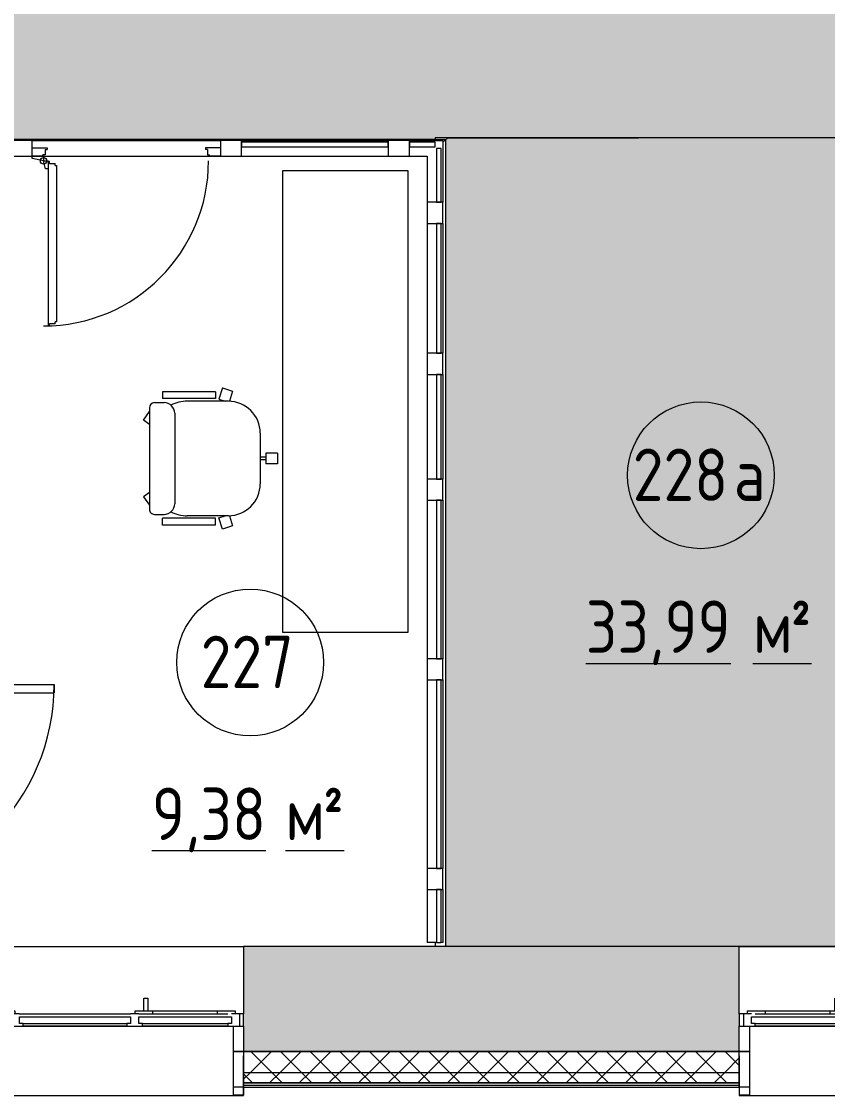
# Model space of a CAD drawing. Header units: millimetres. Extents: x -515342 to 330399, y -224905 to 507333.
# Drawn here: x -303431 to -299586, y 125634 to 130757 of the extents above; entities that cross this region are included whole.
import ezdxf

# ---------------------------------------------------------------- set-up
doc = ezdxf.new("R2010")
doc.units = ezdxf.units.MM
doc.linetypes.add('ASVP_Невидимые', pattern=[5, 3, -2])
doc.linetypes.add('ASVP_Штриховая_ш3 п1_5', pattern=[4.5, 3, -1.5])
doc.layers.get('0').update_dxf_attribs({"lineweight": 0})
for name, color, linetype, lineweight in [('_ Окна', 7, 'Continuous', 0), ('Витраж', 7, 'Continuous', 0), ('Двери', 7, 'Continuous', 0), ('Линии разделители', 7, 'ASVP_Штриховая_ш3 п1_5', 0), ('Марки помещений', 7, 'Continuous', 0), ('Мебель', 7, 'Continuous', 0), ('Окна', 7, 'Continuous', 0), ('Панели витража', 7, 'Continuous', 0), ('Перекрытие', 7, 'Continuous', 0), ('Стены внутренние', 7, 'Continuous', 0), ('Стены наружные', 7, 'Continuous', 0), ('Стены несущие', 7, 'Continuous', 0), ('Стены отделка', 7, 'Continuous', 0), ('Стены штриховка', 7, 'Continuous', 0), ('экспертиза условные обозначения', 1, 'Continuous', 0)]:
    doc.layers.add(name, color=color, linetype=linetype, lineweight=lineweight)
doc.styles.add('GOST Common_1', font='', dxfattribs={"width": 0.9, "height": 250})
doc.styles.add('GOST Common_2', font='', dxfattribs={"width": 0.9, "height": 250})
doc.styles.get('GOST Common_1').set_extended_font_data('GOST Common')
doc.styles.get('GOST Common_2').set_extended_font_data('GOST Common')
pattern_1 = [(45, (0, 0), (-70.71068, 70.71068), []), (135, (0, 0), (-70.71068, -70.71068), [])]

# ---------------------------------------------------------------- blocks, each defined once
blk = doc.blocks.new('Окно_ПВХ_3Створки_1Фрамуга-верх - АР_Окно_ОП_1820_h_х2370_3ст2фр-в-9695517-О_АР_П_2__3_400_План 2 этажа')
at = {"layer": '_ Окна'}
for p, q in [((-1129, 130), (-1205, 130)), ((-1205, 130), (-1205, 70)), ((-1185, 70), (-1185, 130)), ((-1147, 84), (-1147, 116)), ((-1147, 116), (-1129, 116)), ((-1129, 116), (-1129, 130)), ((-723, 116), (-1129, 116)), ((-647, 130), (-723, 130)), ((-723, 130), (-723, 116)), ((-723, 116), (-705, 116)), ((-705, 116), (-705, 84)), ((-665, 84), (-665, 116)), ((-665, 116), (-647, 116)), ((-647, 116), (-647, 130)), ((647, 116), (-647, 116)), ((723, 130), (647, 130)), ((647, 130), (647, 116)), ((647, 116), (665, 116)), ((665, 116), (665, 84)), ((705, 84), (705, 116)), ((705, 116), (723, 116)), ((723, 116), (723, 130)), ((1129, 116), (723, 116)), ((1129, 130), (1129, 116)), ((1205, 130), (1129, 130)), ((1129, 116), (1147, 116)), ((1147, 116), (1147, 84)), ((1185, 70), (1185, 130)), ((1205, 70), (1205, 130)), ((-1205, 70), (-1147, 70)), ((-1165, 56), (-1165, 70)), ((-1080, 56), (-1165, 56)), ((-705, 84), (-1147, 84)), ((-1080, 70), (-1080, 56)), ((-772, 70), (-772, 56)), ((-687, 56), (-772, 56)), ((-705, 70), (-665, 70)), ((-687, 70), (-687, 56)), ((665, 84), (-665, 84)), ((665, 70), (705, 70)), ((687, 56), (687, 70)), ((772, 56), (687, 56)), ((1147, 84), (705, 84)), ((772, 70), (772, 56)), ((1080, 70), (1080, 56)), ((1165, 56), (1080, 56)), ((1147, 70), (1205, 70)), ((1165, 70), (1165, 56))]:
    blk.add_line(p, q, dxfattribs=at)
at = {"layer": 'Окна'}
for p, q in [((-1129, 130), (-723, 130)), ((-647, 130), (647, 130)), ((723, 130), (1129, 130)), ((-705, 70), (-1129, 70)), ((-772, 56), (-1080, 56)), ((-748.5, -4), (-748.5, 56)), ((-728.5, 56), (-728.5, -4)), ((665, 70), (-665, 70)), ((1129, 70), (705, 70)), ((728.5, -4), (728.5, 56)), ((748.5, 56), (748.5, -4)), ((1080, 56), (772, 56)), ((-728.5, -4), (-748.5, -4)), ((748.5, -4), (728.5, -4))]:
    blk.add_line(p, q, dxfattribs=at)
blk = doc.blocks.new('Окно_ПВХ_3Створки_1Фрамуга-верх - АР_Окно_ОП_1820_h_х1570_3ст2фр-в-9695280-О_АР_П_2__3_400_План 2 этажа')
at = {"layer": '_ Окна'}
for p, q in [((-729, 130), (-805, 130)), ((-805, 130), (-805, 70)), ((-785, 70), (-785, 130)), ((-747, 84), (-747, 116)), ((-747, 116), (-729, 116)), ((-729, 116), (-729, 130)), ((-323, 116), (-729, 116)), ((-247, 130), (-323, 130)), ((-323, 130), (-323, 116)), ((-323, 116), (-305, 116)), ((-305, 116), (-305, 84)), ((-265, 84), (-265, 116)), ((-265, 116), (-247, 116)), ((-247, 116), (-247, 130)), ((247, 116), (-247, 116)), ((323, 130), (247, 130)), ((247, 130), (247, 116)), ((247, 116), (265, 116)), ((265, 116), (265, 84)), ((305, 84), (305, 116)), ((305, 116), (323, 116)), ((323, 116), (323, 130)), ((729, 116), (323, 116)), ((729, 130), (729, 116)), ((805, 130), (729, 130)), ((729, 116), (747, 116)), ((747, 116), (747, 84)), ((785, 70), (785, 130)), ((805, 70), (805, 130)), ((-805, 70), (-747, 70)), ((-765, 56), (-765, 70)), ((-680, 56), (-765, 56)), ((-305, 84), (-747, 84)), ((-680, 70), (-680, 56)), ((-372, 70), (-372, 56)), ((-287, 56), (-372, 56)), ((-305, 70), (-265, 70)), ((-287, 70), (-287, 56)), ((265, 84), (-265, 84)), ((265, 70), (305, 70)), ((287, 56), (287, 70)), ((372, 56), (287, 56)), ((747, 84), (305, 84)), ((372, 70), (372, 56)), ((680, 70), (680, 56)), ((765, 56), (680, 56)), ((747, 70), (805, 70)), ((765, 70), (765, 56))]:
    blk.add_line(p, q, dxfattribs=at)
at = {"layer": 'Окна'}
for p, q in [((-729, 130), (-323, 130)), ((-247, 130), (247, 130)), ((323, 130), (729, 130)), ((-305, 70), (-729, 70)), ((-372, 56), (-680, 56)), ((-348.5, -4), (-348.5, 56)), ((-328.5, 56), (-328.5, -4)), ((265, 70), (-265, 70)), ((729, 70), (305, 70)), ((328.5, -4), (328.5, 56)), ((348.5, 56), (348.5, -4)), ((680, 56), (372, 56)), ((-328.5, -4), (-348.5, -4)), ((348.5, -4), (328.5, -4))]:
    blk.add_line(p, q, dxfattribs=at)
blk = doc.blocks.new('Прямоугольный импост - АР_Откос_Металлический_50х330 Белый Левый-V23-О_АР_П_2__3_400_План 2 этажа')
at = {"layer": 'Витраж'}
for p, q in [((79974.6, 2594.9), (77664.6, 2594.9)), ((77664.6, 2264.9), (79974.6, 2264.9))]:
    blk.add_line(p, q, dxfattribs=at)
blk = doc.blocks.new('Прямоугольный импост - АР_Откос_Металлический_50х330 Белый Правый-9899489-О_АР_П_2__3_400_План 2 этажа')
at = {"layer": 'Витраж', "lineweight": 18}
for p, q in [((-50, -40), (-50, 290)), ((-50, 290), (-49, 290)), ((-49, 290), (-49, -39)), ((-1, -39), (-1, 150)), ((-1, 150), (0, 150)), ((0, 150), (0, -40)), ((0, -40), (-50, -40)), ((-49, -39), (-1, -39))]:
    blk.add_line(p, q, dxfattribs=at)
blk = doc.blocks.new('Прямоугольный импост - АР_Откос_Металлический_50х330 Белый Левый-9898756-О_АР_П_2__3_400_План 2 этажа')
at = {"layer": 'Витраж'}
for p, q in [((34436.9, 2577.5), (32926.9, 2577.5)), ((32926.9, 2247.5), (34436.9, 2247.5))]:
    blk.add_line(p, q, dxfattribs=at)
blk = doc.blocks.new('Прямоугольный импост - АР_Откос_Металлический_50х330 Белый Левый-9898757-О_АР_П_2__3_400_План 2 этажа')
at = {"layer": 'Витраж', "lineweight": 18}
for p, q in [((-50, 290), (-50, -40)), ((-49, 290), (-50, 290)), ((-49, -39), (-49, 290)), ((0, 150), (-1, 150)), ((-1, 150), (-1, -39)), ((0, -40), (0, 150)), ((-50, -40), (0, -40)), ((-1, -39), (-49, -39))]:
    blk.add_line(p, q, dxfattribs=at)
blk = doc.blocks.new('СД_Люблино_Фасады_rvt-1-О_АР_П_2__3_400_План 2 этажа')
at = {"layer": 'Стены внутренние'}
h = blk.add_hatch(dxfattribs=at)
h.set_pattern_fill('FP_1', color=256, style=0, pattern_type=2)
h.set_pattern_definition([(45, (0, 0), (-224.5064, 224.5064), []), (45, (224.5, 0), (-224.5064, 224.5064), [396.875, -79.375, 3.353, -76.022])])
h.paths.add_polyline_path([(85199, 2475), (85325, 2475), (85325, 2975), (84034.6, 2975), (84034.6, 2475), (84326.5, 2475)])
h.paths.add_polyline_path([(82424.6, 2475), (82424.6, 2975), (80024.6, 2975), (80024.6, 2475), (82145.5, 2475)])
h.paths.add_polyline_path([(77347.1, 2475), (77614.6, 2475), (77614.6, 2975), (76428.8, 2975), (76428.8, 2475), (76474.7, 2475)])
h.paths.add_polyline_path([(73857.5, 2475), (74018.8, 2475), (74018.8, 2975), (71654.3, 2975), (71654.3, 2475), (72112.6, 2475)])
h.paths.add_polyline_path([(69495.3, 2475), (70044.3, 2475), (70044.3, 2975), (68833.2, 2975), (68833.2, 2475)])
h.paths.add_polyline_path([(67223.2, 2475), (67223.2, 2975), (66055, 2975), (66055, 2475), (66878.1, 2475)])
h.paths.add_polyline_path([(64260.8, 2475), (64445, 2475), (64445, 2975), (63279.5, 2975), (63279.5, 2475), (63388.4, 2475)])
h.paths.add_polyline_path([(61643.5, 2475), (61669.5, 2475), (61669.5, 2975), (59270, 2975), (59270, 2475), (61207.3, 2475)])
h.paths.add_polyline_path([(56409, 2475), (56860, 2475), (56860, 2975), (55705, 2975), (55705, 2475)])
h.paths.add_polyline_path([(53295, 2475), (53295, 2975), (52107.5, 2975), (52107.5, 2475), (52919.3, 2475)])
h.paths.add_polyline_path([(49429.6, 2475), (49697.5, 2475), (49697.5, 2975), (48505, 2975), (48505, 2475), (48557.2, 2475)])
h.paths.add_polyline_path([(46095, 2475), (46095, 2975), (44880, 2975), (44880, 2475), (45939.9, 2475)])
h.paths.add_polyline_path([(42450.2, 2475), (42470, 2475), (42470, 2975), (40100.1, 2975), (40100.1, 2475), (41577.8, 2475)])
h.paths.add_polyline_path([(38490.1, 2475), (38490.1, 2975), (37284.2, 2975), (37284.2, 2475), (38088.1, 2475)])
h.paths.add_polyline_path([(35470.8, 2475), (35674.2, 2475), (35674.2, 2975), (34486.9, 2975), (34486.9, 2475), (34598.4, 2475)])
h.paths.add_polyline_path([(32876.9, 2475), (32876.9, 2975), (31722.6, 2975), (31722.6, 2475), (32853.5, 2475)])
h.paths.add_polyline_path([(30112.6, 2475), (30112.6, 2975), (27685.9, 2975), (27685.9, 2475), (29615.4, 2475)])
h.paths.add_polyline_path([(25275.9, 2475), (25275.9, 2975), (24073.4, 2975), (24073.4, 2475), (25001.7, 2475)])
h.paths.add_polyline_path([(21663.4, 2475), (21663.4, 2975), (19290.9, 2975), (19290.9, 2475), (21512, 2475)])
h.paths.add_polyline_path([(17680.9, 2475), (17680.9, 2975), (16335, 2975), (16335, 2475), (17183.8, 2475)])
at = {"layer": 'Стены наружные'}
h = blk.add_hatch(dxfattribs=at)
h.set_pattern_fill('FP_4', color=256, style=0, pattern_type=2)
h.set_pattern_definition(pattern_1)
h.paths.add_polyline_path([(77614.6, 2374.9), (77614.6, 2474.9), (76428.8, 2474.9), (76428.8, 2374.9), (77347.1, 2374.9)])
h.paths.add_polyline_path([(74018.8, 2374.9), (74018.8, 2474.9), (71654.3, 2474.9), (71654.3, 2374.9), (73857.5, 2374.9)])
h.paths.add_polyline_path([(69495.3, 2374.9), (70044.3, 2374.9), (70044.3, 2474.9), (68783.2, 2474.9), (68783.2, 2374.9)])
h.paths.add_polyline_path([(67273.2, 2374.9), (67273.2, 2474.9), (66055, 2474.9), (66055, 2374.9), (66878.1, 2374.9)])
h.paths.add_polyline_path([(64260.8, 2374.9), (64445, 2374.9), (64445, 2474.9), (63279.5, 2474.9), (63279.5, 2374.9), (63388.4, 2374.9)])
h.paths.add_polyline_path([(61669.5, 2374.9), (61669.5, 2474.9), (60240, 2474.9), (60240, 2374.9), (61643.5, 2374.9)])
h = blk.add_hatch(dxfattribs=at)
h.set_pattern_fill('FP_4', color=256, style=0, pattern_type=2)
h.set_pattern_definition(pattern_1)
h.paths.add_polyline_path([(77347.1, 2324.9), (77614.6, 2324.9), (77614.6, 2374.9), (76428.8, 2374.9), (76428.8, 2324.9), (76474.7, 2324.9)])
h.paths.add_polyline_path([(74018.8, 2324.9), (74018.8, 2374.9), (71654.3, 2374.9), (71654.3, 2324.9), (73857.5, 2324.9)])
h.paths.add_polyline_path([(69495.3, 2324.9), (70044.3, 2324.9), (70044.3, 2374.9), (68783.2, 2374.9), (68783.2, 2324.9)])
h.paths.add_polyline_path([(67273.2, 2324.9), (67273.2, 2374.9), (66055, 2374.9), (66055, 2324.9), (66878.1, 2324.9)])
h.paths.add_polyline_path([(64260.8, 2324.9), (64445, 2324.9), (64445, 2374.9), (63279.5, 2374.9), (63279.5, 2324.9), (63388.4, 2324.9)])
h.paths.add_polyline_path([(61643.5, 2324.9), (61669.5, 2324.9), (61669.5, 2374.9), (60240, 2374.9), (60240, 2324.9), (61207.3, 2324.9)])
at = {"layer": 'Стены внутренние'}
for p, q in [((70044.3, 2975), (71654.3, 2975)), ((74018.8, 2975), (76428.8, 2975)), ((71654.3, 2475), (71605.3, 2475)), ((74067.8, 2475), (74018.8, 2475)), ((71653.5, 2304.9), (71605.1, 2304.9)), ((74067.9, 2304.9), (74019.6, 2304.9))]:
    blk.add_line(p, q, dxfattribs=at)
at = {"layer": 'Стены наружные'}
for p, q in [((71605.3, 2474.9), (71654.3, 2474.9)), ((74018.8, 2474.9), (74067.8, 2474.9))]:
    blk.add_line(p, q, dxfattribs=at)
at = {"layer": 'Стены несущие'}
for p, q in [((74018.8, 2975), (71654.3, 2975)), ((71654.3, 2975), (71654.3, 2655)), ((74018.8, 2655), (74018.8, 2975)), ((71654.3, 2595), (71654.3, 2475)), ((74018.8, 2475), (74018.8, 2595)), ((71654.3, 2475), (74018.8, 2475))]:
    blk.add_line(p, q, dxfattribs=at)
at = {"layer": 'Стены отделка', "lineweight": 9}
for p, q in [((74018.8, 2474.9), (71654.3, 2474.9)), ((71654.3, 2474.9), (71654.3, 2374.9)), ((74018.8, 2374.9), (74018.8, 2474.9)), ((71654.3, 2374.9), (71654.3, 2324.9)), ((74018.8, 2324.9), (74018.8, 2374.9)), ((71654.3, 2324.9), (71654.3, 2314.9)), ((71654.3, 2314.9), (71654.3, 2304.9)), ((74018.8, 2314.9), (74018.8, 2324.9)), ((74018.8, 2304.9), (74018.8, 2314.9)), ((71654.3, 2304.9), (74018.8, 2304.9))]:
    blk.add_line(p, q, dxfattribs=at)
at = {"layer": 'Стены штриховка'}
for p, q in [((71654.3, 2374.9), (74018.8, 2374.9)), ((71654.3, 2324.9), (74018.8, 2324.9)), ((74018.8, 2324.9), (71654.3, 2324.9)), ((71654.3, 2314.9), (74018.8, 2314.9))]:
    blk.add_line(p, q, dxfattribs=at)
at = {"layer": 'Витраж', "lineweight": 9}
for name, p in [('Прямоугольный импост - АР_Откос_Металлический_50х330 Белый Левый-9898756-О_АР_П_2__3_400_План 2 этажа', (37167.3, 17.4)), ('Прямоугольный импост - АР_Откос_Металлический_50х330 Белый Левый-9898757-О_АР_П_2__3_400_План 2 этажа', (71654.3, 2304.9)), ('Прямоугольный импост - АР_Откос_Металлический_50х330 Белый Левый-V23-О_АР_П_2__3_400_План 2 этажа', (-3595.8, 0))]:
    blk.add_blockref(name, p, dxfattribs=at)
at = {"layer": 'Витраж', "lineweight": 9, "extrusion": (0, 0, -1)}
blk.add_blockref('Прямоугольный импост - АР_Откос_Металлический_50х330 Белый Правый-9899489-О_АР_П_2__3_400_План 2 этажа', (-74018.8, 2304.9), dxfattribs=at)
at = {"layer": 'Окна', "lineweight": 9, "rotation": 180}
for name, p in [('Окно_ПВХ_3Створки_1Фрамуга-верх - АР_Окно_ОП_1820_h_х1570_3ст2фр-в-9695280-О_АР_П_2__3_400_План 2 этажа', (70849.3, 2725)), ('Окно_ПВХ_3Створки_1Фрамуга-верх - АР_Окно_ОП_1820_h_х2370_3ст2фр-в-9695517-О_АР_П_2__3_400_План 2 этажа', (75223.8, 2725))]:
    blk.add_blockref(name, p, dxfattribs=at)
blk = doc.blocks.new('Дверь_Деревянная_1 полотно - АР_Дверь_Межкомнатная_1000х2000h_полотно__Г_Пр-9571013-О_АР_П_2__3_400_План 2 этажа')
at = {"layer": 'Двери', "lineweight": 18}
for p, q in [((-500, 95), (-500, 1095)), ((-500, 1095), (-460, 1095)), ((-460, 95), (-460, 1095)), ((-530, 95), (-500, 95)), ((-530, 95), (-530, 25)), ((-500, 55), (-500, 95)), ((-460, 95), (-500, 95)), ((-500, 55), (-490, 55)), ((-490, 25), (-490, 55)), ((500, 55), (490, 55)), ((490, 25), (490, 55)), ((530, 95), (500, 95)), ((500, 55), (500, 95)), ((530, 95), (530, 25)), ((-530, 25), (-490, 25)), ((530, 25), (490, 25))]:
    blk.add_line(p, q, dxfattribs=at)
at = {"layer": 'Двери', "linetype": 'ASVP_Невидимые', "lineweight": 18}
for p, q in [((-550, 95), (-550, 75)), ((-530, 95), (-550, 95)), ((530, 95), (550, 95)), ((550, 95), (550, 75)), ((-550, 25), (-530, 25)), ((550, 25), (530, 25))]:
    blk.add_line(p, q, dxfattribs=at)
at = {"layer": 'Двери', "lineweight": 18}
blk.add_arc((-500, 95), 1000, 0, 90, dxfattribs=at)
blk = doc.blocks.new('Панели_Витраж ТПТ75_Заполнение - АР_ПанельВитража_ТПТ75_Стекло многослойное огнестойкое_22мм-9729310-О_АР_П_2__3_400_План 2 этажа')
at = {"layer": 'Панели витража', "lineweight": 18}
for p, q in [((61.368, -7.5), (-61.368, -7.5)), ((-61.368, -7.5), (-61.368, -29.5)), ((-61.368, -29.5), (61.368, -29.5)), ((61.368, -29.5), (61.368, -7.5))]:
    blk.add_line(p, q, dxfattribs=at)
blk = doc.blocks.new('Панели_Витраж ТПТ75_Заполнение - АР_ПанельВитража_ТПТ75_Стекло многослойное огнестойкое_22мм-9406631-О_АР_П_2__3_400_План 2 этажа')
at = {"layer": 'Панели витража', "lineweight": 18}
for p, q in [((126.2, -7.5), (-126.2, -7.5)), ((-126.2, -7.5), (-126.2, -29.5)), ((-126.2, -29.5), (126.2, -29.5)), ((126.2, -29.5), (126.2, -7.5))]:
    blk.add_line(p, q, dxfattribs=at)
blk = doc.blocks.new('Прямоугольный импост - АР_Импост_ТПТ75_101х75-10417266-О_АР_П_2__3_400_План 2 этажа')
at = {"layer": 'Витраж'}
for p, q in [((72444.8, 6820), (72605, 6820)), ((72444.8, 6745), (72530, 6745))]:
    blk.add_line(p, q, dxfattribs=at)
blk = doc.blocks.new('Прямоугольный импост - АР_Импост_ТПТ75_101х75-9406630-О_АР_П_2__3_400_План 2 этажа')
at = {"layer": 'Витраж'}
for p, q in [((72530, 3247.4), (72530, 2994.9)), ((72605, 3247.4), (72605, 2994.9)), ((72575, 2994.9), (72530, 2994.9)), ((72605, 2994.9), (72597, 2994.9))]:
    blk.add_line(p, q, dxfattribs=at)
blk = doc.blocks.new('Прямоугольный импост - АР_Импост_ТПТ75_101х75-9383812-О_АР_П_2__3_400_План 2 этажа')
at = {"layer": 'Витраж', "lineweight": 18}
for p, q in [((-50.5, 37.5), (50.5, 37.5)), ((-50.5, -37.5), (-50.5, 37.5)), ((50.5, 37.5), (50.5, -37.5)), ((50.5, -37.5), (-50.5, -37.5))]:
    blk.add_line(p, q, dxfattribs=at)
blk = doc.blocks.new('ПанелиВитражаМП500_Дверь_Алюминиевая_1 полотно - АР_Дверь_МП-500_Средник_РучкаПрямая_Пр-9383815-О_АР_П_2__3_400_План 2 этажа')
at = {"layer": 'Двери', "lineweight": 18}
for p, q in [((-449.5, 2.5), (-377.5, 2.5)), ((-377.5, 2.5), (-377.5, -4.5)), ((377.5, 2.5), (377.5, -4.5)), ((449.5, 2.5), (377.5, 2.5)), ((-395, -37.5), (-449.5, -37.5)), ((-449.5, -47.5), (-449.5, -37.5)), ((-449.5, -37.5), (-397.5, -37.5)), ((-395, -59.5), (-449.5, -47.5)), ((-387.5, -30.5), (-397.5, -30.5)), ((-397.5, -37.5), (-397.5, -30.5)), ((-395, -37.5), (-395, -59.5)), ((-387.5, -4.5), (-387.5, -30.5)), ((-387.5, -4.5), (-377.5, -4.5)), ((387.5, -4.5), (377.5, -4.5)), ((387.5, -4.5), (387.5, -30.5)), ((387.5, -30.5), (397.5, -30.5)), ((397.5, -37.5), (397.5, -30.5)), ((449.5, -37.5), (397.5, -37.5)), ((-385, -97), (-395, -59.5)), ((-395, -59.5), (-373, -59.5)), ((-373, -97), (-385, -97)), ((-373, -59.5), (-373, -62)), ((-373, -62), (-373, -847)), ((-366, -62), (-373, -62)), ((-366, -72), (-366, -62)), ((-366, -72), (-340, -72)), ((-340, -82), (-340, -72)), ((-340, -82), (-333, -82)), ((-333, -82), (-333, -827)), ((-373, -847), (-366, -847)), ((-366, -847), (-366, -837)), ((-340, -837), (-366, -837)), ((-340, -837), (-340, -827)), ((-333, -827), (-340, -827))]:
    blk.add_line(p, q, dxfattribs=at)
blk.add_circle((-395, -59.5), 15, dxfattribs=at)
blk.add_arc((-395, -59.5), 787.5, 270, 360, dxfattribs=at)
blk = doc.blocks.new('Прямоугольный импост - АР_Импост_ТПТ75_101х75-9336405-О_АР_П_2__3_400_План 2 этажа')
at = {"layer": 'Витраж'}
for p, q in [((70644.8, 6820), (71543.8, 6820)), ((70644.8, 6745), (71543.8, 6745))]:
    blk.add_line(p, q, dxfattribs=at)
blk = doc.blocks.new('Панели_Витраж ТПТ75_Заполнение - АР_ПанельВитража_ТПТ75_Стекло многослойное огнестойкое_22мм-9383840-О_АР_П_2__3_400_План 2 этажа')
at = {"layer": 'Панели витража', "lineweight": 18}
for p, q in [((349.5, -7.5), (-349.5, -7.5)), ((-349.5, -7.5), (-349.5, -29.5)), ((-349.5, -29.5), (349.5, -29.5)), ((349.5, -29.5), (349.5, -7.5))]:
    blk.add_line(p, q, dxfattribs=at)
blk = doc.blocks.new('Прямоугольный импост - АР_Импост_ТПТ75_101х75-9336338-О_АР_П_2__3_400_План 2 этажа')
at = {"layer": 'Витраж'}
for p, q in [((71644.8, 6820), (72343.8, 6820)), ((71644.8, 6745), (72343.8, 6745))]:
    blk.add_line(p, q, dxfattribs=at)
blk = doc.blocks.new('Панели_Витраж ТПТ75_Заполнение - АР_ПанельВитража_ТПТ75_Стекло многослойное огнестойкое_22мм-10417268-О_АР_П_2__3_400_План 2 этажа')
at = {"layer": 'Панели витража', "lineweight": 18}
for p, q in [((128.5, -7.5), (-128.5, -7.5)), ((-128.5, -7.5), (-128.5, -29.5)), ((-128.5, -29.5), (128.5, -29.5)), ((128.5, -29.5), (128.5, -7.5))]:
    blk.add_line(p, q, dxfattribs=at)
blk = doc.blocks.new('Прямоугольный импост - АР_Импост_ТПТ75_101х75-10417267-О_АР_П_2__3_400_План 2 этажа')
at = {"layer": 'Витраж'}
for p, q in [((72605, 6820), (72605, 6525.4)), ((72530, 6745), (72530, 6525.4))]:
    blk.add_line(p, q, dxfattribs=at)
blk = doc.blocks.new('Прямоугольный импост - АР_Импост_ТПТ75_101х75-9336356-О_АР_П_2__3_400_План 2 этажа')
at = {"layer": 'Витраж', "lineweight": 18}
for p, q in [((-50.5, 37.5), (50.5, 37.5)), ((-50.5, -37.5), (-50.5, 37.5)), ((50.5, 37.5), (50.5, -37.5)), ((50.5, -37.5), (-50.5, -37.5))]:
    blk.add_line(p, q, dxfattribs=at)
blk = doc.blocks.new('Панели_Витраж ТПТ75_Заполнение - АР_ПанельВитража_ТПТ75_Стекло многослойное огнестойкое_22мм-9336368-О_АР_П_2__3_400_План 2 этажа')
at = {"layer": 'Панели витража', "lineweight": 18}
for p, q in [((309.5, -7.5), (-309.5, -7.5)), ((-309.5, -7.5), (-309.5, -29.5)), ((-309.5, -29.5), (309.5, -29.5)), ((309.5, -29.5), (309.5, -7.5))]:
    blk.add_line(p, q, dxfattribs=at)
blk = doc.blocks.new('Прямоугольный импост - АР_Импост_ТПТ75_101х75-9336366-О_АР_П_2__3_400_План 2 этажа')
at = {"layer": 'Витраж'}
for p, q in [((72530, 6424.4), (72530, 5805.4)), ((72605, 6424.4), (72605, 5805.4))]:
    blk.add_line(p, q, dxfattribs=at)
blk = doc.blocks.new('Панели_Витраж ТПТ75_Заполнение - АР_ПанельВитража_ТПТ75_Стекло многослойное огнестойкое_22мм-9336376-О_АР_П_2__3_400_План 2 этажа')
at = {"layer": 'Панели витража', "lineweight": 18}
for p, q in [((249.5, -7.5), (-249.5, -7.5)), ((-249.5, -7.5), (-249.5, -29.5)), ((-249.5, -29.5), (249.5, -29.5)), ((249.5, -29.5), (249.5, -7.5))]:
    blk.add_line(p, q, dxfattribs=at)
blk = doc.blocks.new('Прямоугольный импост - АР_Импост_ТПТ75_101х75-9336374-О_АР_П_2__3_400_План 2 этажа')
at = {"layer": 'Витраж'}
for p, q in [((72530, 5704.4), (72530, 5205.4)), ((72605, 5704.4), (72605, 5205.4))]:
    blk.add_line(p, q, dxfattribs=at)
blk = doc.blocks.new('Панели_Витраж ТПТ75_Заполнение - АР_ПанельВитража_ТПТ75_Стекло многослойное огнестойкое_22мм-9336406-О_АР_П_2__3_400_План 2 этажа')
at = {"layer": 'Панели витража', "lineweight": 18}
for p, q in [((378, -7.5), (-378, -7.5)), ((-378, -7.5), (-378, -29.5)), ((-378, -29.5), (378, -29.5)), ((378, -29.5), (378, -7.5))]:
    blk.add_line(p, q, dxfattribs=at)
blk = doc.blocks.new('Прямоугольный импост - АР_Импост_ТПТ75_101х75-9336404-О_АР_П_2__3_400_План 2 этажа')
at = {"layer": 'Витраж'}
for p, q in [((72530, 5104.4), (72530, 4348.4)), ((72605, 5104.4), (72605, 4348.4))]:
    blk.add_line(p, q, dxfattribs=at)
blk = doc.blocks.new('Панели_Витраж ТПТ75_Заполнение - АР_ПанельВитража_ТПТ75_Стекло многослойное огнестойкое_22мм-9570699-О_АР_П_2__3_400_План 2 этажа')
at = {"layer": 'Панели витража', "lineweight": 18}
for p, q in [((449.5, -7.5), (-449.5, -7.5)), ((-449.5, -7.5), (-449.5, -29.5)), ((-449.5, -29.5), (449.5, -29.5)), ((449.5, -29.5), (449.5, -7.5))]:
    blk.add_line(p, q, dxfattribs=at)
blk = doc.blocks.new('Стол-Прямоугольный - 2200х600 мм-9227830-О_АР_П_2__3_400_План 2 этажа')
at = {"layer": 'Мебель'}
for p, q in [((1100, 300), (-1100, 300)), ((-1100, 300), (-1100, -300)), ((1100, -300), (1100, 300)), ((-1100, -300), (1100, -300))]:
    blk.add_line(p, q, dxfattribs=at)
blk = doc.blocks.new('Стул-Администратор - Стул-Администратор-8849246-О_АР_П_2__3_400_План 2 этажа')
at = {"layer": 'Мебель'}
for p, q in [((115.6, 364.6), (115.6, 308.2)), ((115.6, 364.6), (166.4, 364.6)), ((166.4, 364.6), (166.4, 308.2)), ((115.6, 308.2), (166.4, 308.2)), ((134.6, 308.2), (134.6, 281.9)), ((134.6, 308.2), (147.3, 308.2)), ((147.3, 308.2), (147.3, 281.9)), ((20.3, 281.9), (261.6, 281.9)), ((134.6, 281.9), (147.3, 281.9)), ((-195.6, 101.6), (-179.9, 149.9)), ((-179.9, 149.9), (-132, 134.3)), ((-142, 84.2), (-132.1, 114.8)), ((-132.1, 129.5), (-132.1, -66.2)), ((414, 134.3), (461.9, 149.9)), ((414, 129.5), (414, -66.2)), ((424, 84.2), (414, 114.8)), ((461.9, 149.9), (477.6, 101.6)), ((-195.6, 101.6), (-142, 84.2)), ((-176.5, 68.4), (-176.5, -184.3)), ((-176.5, 68.4), (-144.6, 68.4)), ((-144.6, 68.4), (-144.6, -184.3)), ((477.6, 101.6), (424, 84.2)), ((426.2, 68.4), (426.2, -184.3)), ((458.5, 68.4), (426.2, 68.4)), ((458.5, 68.4), (458.5, -184.3)), ((-74.8, -126.3), (356.8, -126.3)), ((-176.5, -184.3), (-144.6, -184.3)), ((-125.5, -222.1), (-125.5, -177)), ((407.5, -222.1), (407.5, -177)), ((458.5, -184.3), (426.2, -184.3)), ((-100.3, -247.3), (382.2, -247.3)), ((-41.7, -275.7), (-83.8, -247.3)), ((-21.1, -247.3), (-41.7, -275.7)), ((303, -247.3), (323.6, -275.7)), ((323.6, -275.7), (362.7, -247.3))]:
    blk.add_line(p, q, dxfattribs=at)
for centre, radius, start, end in [((20.3, 129.5), 152.4, 90, 180), ((261.6, 129.5), 152.4, 0, 90), ((45.7, -66.2), 177.8, 180, 206.1658), ((236.2, -66.2), 177.8, 333.8316, 0), ((-74.8, -177), 50.7, 90, 180), ((356.8, -177), 50.7, 0, 90), ((-100.3, -222.1), 25.2, 180, 270), ((382.2, -222.1), 25.2, 270, 0)]:
    blk.add_arc(centre, radius, start, end, dxfattribs=at)
blk = doc.blocks.new('ASVP_Марка_Помещение_ДваЗначения - Номер Площадь-685795-О_АР_П_2__3_400_План 2 этажа')
at = {"layer": 'Марки помещений'}
blk.add_circle((0, 0), 3.5, dxfattribs=at)

msp = doc.modelspace()

# ---------------------------------------------------------------- hatches: boundary and pattern name
at = {"layer": 'экспертиза условные обозначения'}
h = msp.add_hatch(dxfattribs=at)
h.set_pattern_fill('GRASS', color=3, scale=24)
h.set_pattern_definition([(90, (-374753.14, -34405.7), (-431.0523, 431.0523), [114.3, -747.8046]), (45, (-374753.14, -34405.7), (-431.0523, 431.0523), [114.3, -495.3]), (135, (-374753.14, -34405.7), (-431.0523, -431.0523), [114.3, -495.3])])
h.paths.add_polyline_path([(-317580.759, 132368.6058), (-272590.759, 132368.6058), (-272590.759, 129953.6058), (-276215.759, 129953.6058), (-276215.759, 129563.6058), (-275370.759, 129563.6058), (-275370.759, 126493.5459), (-278333.22, 126493.5459), (-278333.22, 129573.6058), (-278304.8297, 129573.6058), (-278304.8297, 129963.6058), (-283200.259, 129963.6058), (-283200.259, 126768.5459), (-284520.759, 126768.5459), (-284520.759, 129953.6058), (-288440.759, 129953.6058), (-288440.759, 130213.3459), (-292644.9691, 130214.6485), (-292644.9691, 126343.5459), (-301406.9946, 126343.5459), (-301406.9946, 130193.0459), (-303686.4946, 130193.0459), (-303686.4946, 130235.6745), (-305020.759, 130238.5459), (-317580.759, 130238.5459)])

# ---------------------------------------------------------------- linework, layer by layer
at = {"layer": 'Линии разделители'}
msp.add_line((-301398.9946, 130201.0459), (-292660.759, 130213.2401), dxfattribs=at)
at = {"layer": 'Перекрытие'}
for p, q in [((-292660.759, 130213.2401), (-301458.2586, 130200.9632)), ((-301458.2586, 130200.9632), (-301458.2586, 130188.6058)), ((-301420.7586, 130182.706), (-301398.9946, 130201.0459)), ((-301398.9946, 130201.0459), (-292660.759, 130213.2401)), ((-301458.2586, 126363.5459), (-301458.2586, 126343.6058))]:
    msp.add_line(p, q, dxfattribs=at)
at = {"layer": 'экспертиза условные обозначения', "color": 3}
msp.add_lwpolyline([(-317580.759, 132368.6058), (-272590.759, 132368.6058), (-272590.759, 129953.6058), (-276215.759, 129953.6058), (-276215.759, 129563.6058), (-275370.759, 129563.6058), (-275370.759, 126493.5459), (-278333.22, 126493.5459), (-278333.22, 129573.6058), (-278304.8297, 129573.6058), (-278304.8297, 129963.6058), (-283200.259, 129963.6058), (-283200.259, 126768.5459), (-284520.759, 126768.5459), (-284520.759, 129953.6058), (-288440.759, 129953.6058), (-288440.759, 130213.3459), (-292644.9691, 130214.6485), (-292644.9691, 126343.5459), (-301406.9946, 126343.5459), (-301406.9946, 130193.0459), (-303686.4946, 130193.0459)], dxfattribs=at)

# ---------------------------------------------------------------- block references
msp.add_blockref('СД_Люблино_Фасады_rvt-1-О_АР_П_2__3_400_План 2 этажа', (-374025.759, 123368.6058))
at = {"layer": 'Витраж', "extrusion": (0, 0, -1)}
for p in [(303431.4946, 130151.1058), (302431.4946, 130151.1058), (301631.4946, 130151.1058)]:
    msp.add_blockref('Прямоугольный импост - АР_Импост_ТПТ75_101х75-9383812-О_АР_П_2__3_400_План 2 этажа', p, dxfattribs=at)
at = {"layer": 'Витраж'}
for name in ['Прямоугольный импост - АР_Импост_ТПТ75_101х75-9336405-О_АР_П_2__3_400_План 2 этажа', 'Прямоугольный импост - АР_Импост_ТПТ75_101х75-9336338-О_АР_П_2__3_400_План 2 этажа', 'Прямоугольный импост - АР_Импост_ТПТ75_101х75-10417266-О_АР_П_2__3_400_План 2 этажа', 'Прямоугольный импост - АР_Импост_ТПТ75_101х75-10417267-О_АР_П_2__3_400_План 2 этажа', 'Прямоугольный импост - АР_Импост_ТПТ75_101х75-9336366-О_АР_П_2__3_400_План 2 этажа', 'Прямоугольный импост - АР_Импост_ТПТ75_101х75-9336374-О_АР_П_2__3_400_План 2 этажа', 'Прямоугольный импост - АР_Импост_ТПТ75_101х75-9336404-О_АР_П_2__3_400_План 2 этажа', 'Прямоугольный импост - АР_Импост_ТПТ75_101х75-9406630-О_АР_П_2__3_400_План 2 этажа']:
    msp.add_blockref(name, (-374025.759, 123368.6058), dxfattribs=at)
at = {"layer": 'Витраж', "extrusion": (0, 0, -1), "rotation": 90.00000000000026}
for p in [(301458.2586, 129843.5459), (301458.2586, 129123.5459), (301458.2586, 128523.5459), (301458.2586, 127666.5088), (301458.2586, 126666.5088)]:
    msp.add_blockref('Прямоугольный импост - АР_Импост_ТПТ75_101х75-9336356-О_АР_П_2__3_400_План 2 этажа', p, dxfattribs=at)
at = {"layer": 'Витраж', "rotation": 269.9999999999998}
msp.add_blockref('Прямоугольный импост - АР_Импост_ТПТ75_101х75-9336405-О_АР_П_2__3_400_План 2 этажа', (-308240.7586, 198260.7732), dxfattribs=at)
at = {"layer": 'Двери'}
msp.add_blockref('ПанелиВитражаМП500_Дверь_Алюминиевая_1 полотно - АР_Дверь_МП-500_Средник_РучкаПрямая_Пр-9383815-О_АР_П_2__3_400_План 2 этажа', (-302931.4946, 130151.1058), dxfattribs=at)
at = {"layer": 'Двери', "rotation": 269.9999999999999}
msp.add_blockref('Дверь_Деревянная_1 полотно - АР_Дверь_Межкомнатная_1000х2000h_полотно__Г_Пр-9571013-О_АР_П_2__3_400_План 2 этажа', (-304370.759, 127093.5459), dxfattribs=at)
at = {"layer": 'Марки помещений', "xscale": 99.99999999999993, "yscale": 99.99999999999993, "zscale": 99.99999999999993}
for p in [(-300189.8863, 128591.7239), (-302340.4016, 127699.0454)]:
    msp.add_blockref('ASVP_Марка_Помещение_ДваЗначения - Номер Площадь-685795-О_АР_П_2__3_400_План 2 этажа', p, dxfattribs=at)
at = {"layer": 'Мебель'}
for name, p, rotation in [('Стол-Прямоугольный - 2200х600 мм-9227830-О_АР_П_2__3_400_План 2 этажа', (-301886.4946, 128943.5459), 89.99999999999973), ('Стул-Администратор - Стул-Администратор-8849246-О_АР_П_2__3_400_План 2 этажа', (-302574.067, 128812.8797), 270.0000000000002)]:
    msp.add_blockref(name, p, dxfattribs=dict(at, rotation=rotation))
at = {"layer": 'Панели витража'}
for name, p, rotation in [('Панели_Витраж ТПТ75_Заполнение - АР_ПанельВитража_ТПТ75_Стекло многослойное огнестойкое_22мм-9383840-О_АР_П_2__3_400_План 2 этажа', (-302031.4946, 130151.1058), 180), ('Панели_Витраж ТПТ75_Заполнение - АР_ПанельВитража_ТПТ75_Стекло многослойное огнестойкое_22мм-9729310-О_АР_П_2__3_400_План 2 этажа', (-301519.6266, 130151.1058), 180), ('Панели_Витраж ТПТ75_Заполнение - АР_ПанельВитража_ТПТ75_Стекло многослойное огнестойкое_22мм-10417268-О_АР_П_2__3_400_План 2 этажа', (-301458.2586, 130022.5758), 89.99999999999977), ('Панели_Витраж ТПТ75_Заполнение - АР_ПанельВитража_ТПТ75_Стекло многослойное огнестойкое_22мм-9336368-О_АР_П_2__3_400_План 2 этажа', (-301458.2586, 129483.5459), 89.99999999999977), ('Панели_Витраж ТПТ75_Заполнение - АР_ПанельВитража_ТПТ75_Стекло многослойное огнестойкое_22мм-9336376-О_АР_П_2__3_400_План 2 этажа', (-301458.2586, 128823.5459), 89.99999999999977), ('Панели_Витраж ТПТ75_Заполнение - АР_ПанельВитража_ТПТ75_Стекло многослойное огнестойкое_22мм-9336406-О_АР_П_2__3_400_План 2 этажа', (-301458.2586, 128095.0274), 89.99999999999977), ('Панели_Витраж ТПТ75_Заполнение - АР_ПанельВитража_ТПТ75_Стекло многослойное огнестойкое_22мм-9570699-О_АР_П_2__3_400_План 2 этажа', (-301458.2586, 127166.5088), 89.99999999999977), ('Панели_Витраж ТПТ75_Заполнение - АР_ПанельВитража_ТПТ75_Стекло многослойное огнестойкое_22мм-9406631-О_АР_П_2__3_400_План 2 этажа', (-301458.2586, 126489.7774), 89.99999999999977)]:
    msp.add_blockref(name, p, dxfattribs=dict(at, rotation=rotation))

# ---------------------------------------------------------------- texts
at = {"layer": 'Марки помещений', "char_height": 250, "attachment_point": 1}
for s, insert, width, style in [('228', (-300515.2436, 128719.449), 584.430187, 'GOST Common_1'), ('\\fGOST Common|b0|i0|c204|p34|;\\W.9;а', (-300033.0405, 128719.449), 216.455625, 'GOST Common_1'), ('\\L33,99 ', (-300739.3298, 127994.9185), 966.835125, 'GOST Common_1'), ('\\L\\fGOST Common|b0|i0|c238|p34|;\\W.9;\\L²', (-299763.0173, 127994.9185), 165.949312, 'GOST Common_2'), ('\\L\\fGOST Common|b0|i0|c204|p34|;\\W.9;\\Lм', (-299941.6111, 127994.9185), 216.455625, 'GOST Common_1'), ('227', (-302576.6588, 127826.7705), 584.430187, 'GOST Common_1'), ('\\L9,38 ', (-302809.295, 127102.24), 772.025062, 'GOST Common_1'), ('\\L\\fGOST Common|b0|i0|c238|p34|;\\W.9;\\L²', (-301993.7169, 127102.24), 165.949312, 'GOST Common_2'), ('\\L\\fGOST Common|b0|i0|c204|p34|;\\W.9;\\Lм', (-302172.3107, 127102.24), 216.455625, 'GOST Common_1')]:
    msp.add_mtext(s, dxfattribs=dict(at, insert=insert, width=width, style=style))

doc.saveas('drawing.dxf')
